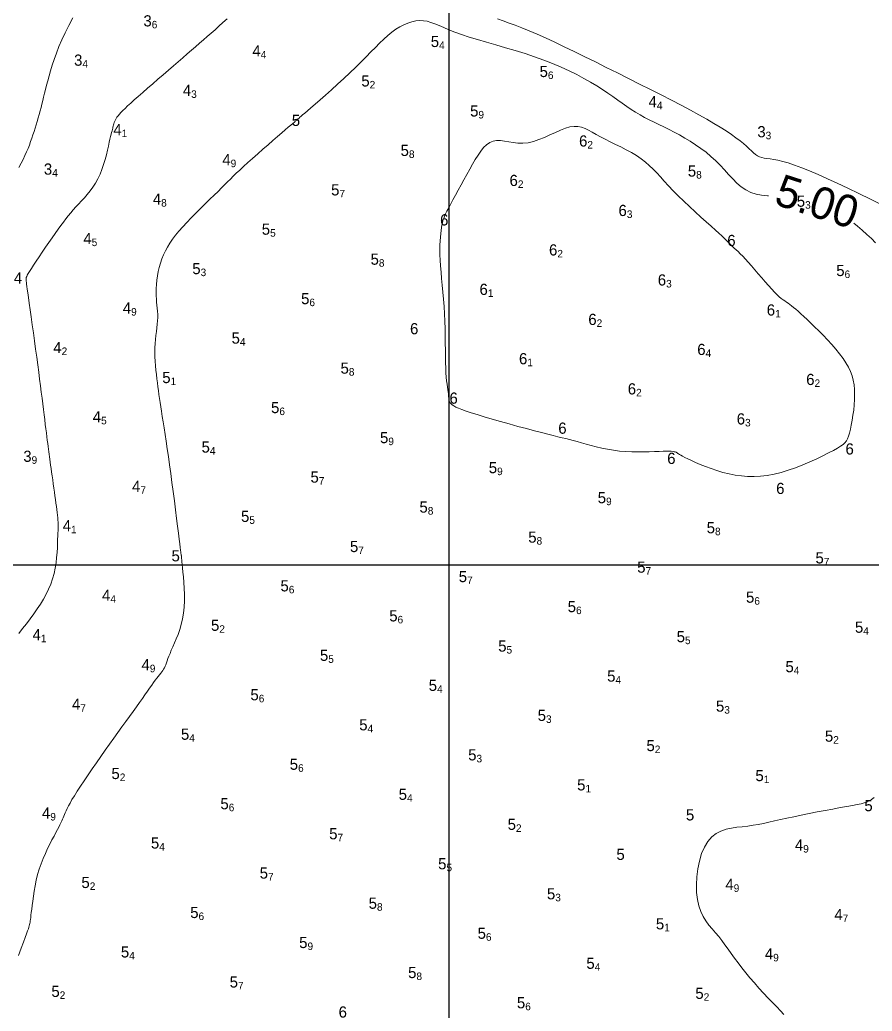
# Model space of a CAD drawing. Header units: millimetres. Extents: x 784883 to 785608, y 628235 to 628806.
# Drawn here: x 785473.1 to 785526.5, y 628672.1 to 628734.1 of the extents above; entities that cross this region are included whole.
import ezdxf
from ezdxf.enums import TextEntityAlignment as Align

# ---------------------------------------------------------------- set-up
doc = ezdxf.new("R2010")
doc.units = ezdxf.units.MM
for name, color, linetype in [('3_00', 92, 'Continuous'), ('4_00', 5, 'Continuous'), ('5_00', 252, 'Continuous'), ('6_00', 255, 'Continuous'), ('Projection_Grid', 7, 'Continuous')]:
    doc.layers.add(name, color=color, linetype=linetype)
doc.layers.add('Soundings', color=7, linetype='Continuous', true_color=0x000000)

msp = doc.modelspace()

# ---------------------------------------------------------------- linework, layer by layer
at = {"layer": '3_00', "color": 92, "linetype": 'Continuous', "lineweight": 0, "true_color": 0x00c000, "flags": 128}
msp.add_lwpolyline([(785473.055, 628724.885), (785473.198, 628725.142), (785473.327, 628725.389), (785473.441, 628725.625), (785473.544, 628725.852), (785473.636, 628726.072), (785473.721, 628726.287), (785473.798, 628726.498), (785473.872, 628726.708), (785473.942, 628726.917), (785474.012, 628727.128), (785474.08, 628727.341), (785474.147, 628727.555), (785474.212, 628727.769), (785474.276, 628727.984), (785474.337, 628728.2), (785474.396, 628728.416), (785474.453, 628728.632), (785474.507, 628728.848), (785474.561, 628729.066), (785474.615, 628729.291), (785474.671, 628729.525), (785474.731, 628729.77), (785474.798, 628730.031), (785474.871, 628730.309), (785474.954, 628730.609), (785475.048, 628730.933), (785475.155, 628731.28), (785475.277, 628731.648), (785475.416, 628732.037), (785475.575, 628732.446), (785475.756, 628732.872), (785475.96, 628733.315), (785476.191, 628733.774), (785476.449, 628734.245)], dxfattribs=at)
at = {"layer": '4_00', "color": 5, "linetype": 'Continuous', "lineweight": 0, "true_color": 0x1b0fee, "flags": 128}
for points in [[(785473.054, 628695.703), (785473.296, 628696.01), (785473.536, 628696.319), (785473.769, 628696.628), (785473.994, 628696.935), (785474.209, 628697.24), (785474.411, 628697.545), (785474.6, 628697.852), (785474.772, 628698.162), (785474.927, 628698.476), (785475.062, 628698.797), (785475.176, 628699.125), (785475.267, 628699.461), (785475.337, 628699.8), (785475.39, 628700.137), (785475.428, 628700.467), (785475.455, 628700.783), (785475.472, 628701.081), (785475.484, 628701.355), (785475.492, 628701.599), (785475.5, 628701.809), (785475.508, 628701.991), (785475.514, 628702.149), (785475.518, 628702.29), (785475.521, 628702.42), (785475.52, 628702.545), (785475.517, 628702.67), (785475.509, 628702.803), (785475.498, 628702.948), (785475.482, 628703.106), (785475.463, 628703.277), (785475.441, 628703.46), (785475.415, 628703.656), (785475.387, 628703.864), (785475.356, 628704.085), (785475.324, 628704.317), (785475.29, 628704.561), (785475.255, 628704.812), (785475.219, 628705.067), (785475.183, 628705.322), (785475.148, 628705.571), (785475.115, 628705.812), (785475.083, 628706.039), (785475.053, 628706.249), (785475.027, 628706.439), (785475.003, 628706.613), (785474.981, 628706.775), (785474.959, 628706.931), (785474.938, 628707.087), (785474.917, 628707.246), (785474.895, 628707.415), (785474.871, 628707.599), (785474.845, 628707.801), (785474.817, 628708.023), (785474.786, 628708.263), (785474.753, 628708.522), (785474.718, 628708.799), (785474.681, 628709.092), (785474.642, 628709.403), (785474.601, 628709.73), (785474.558, 628710.074), (785474.512, 628710.434), (785474.464, 628710.812), (785474.414, 628711.208), (785474.36, 628711.625), (785474.303, 628712.061), (785474.243, 628712.52), (785474.179, 628713), (785474.111, 628713.503), (785474.041, 628714.017), (785473.97, 628714.532), (785473.901, 628715.038), (785473.834, 628715.521), (785473.771, 628715.973), (785473.714, 628716.38), (785473.665, 628716.733), (785473.624, 628717.023), (785473.592, 628717.254), (785473.567, 628717.435), (785473.548, 628717.574), (785473.535, 628717.677), (785473.525, 628717.753), (785473.519, 628717.809), (785473.515, 628717.854), (785473.514, 628717.894), (785473.517, 628717.936), (785473.528, 628717.986), (785473.552, 628718.049), (785473.592, 628718.131), (785473.652, 628718.239), (785473.735, 628718.377), (785473.845, 628718.552), (785473.984, 628718.766), (785474.149, 628719.015), (785474.333, 628719.289), (785474.53, 628719.581), (785474.735, 628719.882), (785474.942, 628720.183), (785475.146, 628720.477), (785475.34, 628720.755), (785475.521, 628721.01), (785475.689, 628721.245), (785475.849, 628721.462), (785476.003, 628721.665), (785476.155, 628721.858), (785476.307, 628722.043), (785476.464, 628722.225), (785476.627, 628722.407), (785476.8, 628722.592), (785476.98, 628722.783), (785477.163, 628722.981), (785477.346, 628723.189), (785477.526, 628723.409), (785477.7, 628723.644), (785477.863, 628723.895), (785478.013, 628724.165), (785478.147, 628724.454), (785478.266, 628724.756), (785478.371, 628725.066), (785478.462, 628725.374), (785478.542, 628725.675), (785478.611, 628725.96), (785478.67, 628726.223), (785478.722, 628726.456), (785478.767, 628726.655), (785478.806, 628726.821), (785478.839, 628726.96), (785478.868, 628727.076), (785478.894, 628727.173), (785478.916, 628727.258), (785478.936, 628727.333), (785478.955, 628727.405), (785478.973, 628727.476), (785478.991, 628727.548), (785479.013, 628727.622), (785479.038, 628727.698), (785479.068, 628727.776), (785479.105, 628727.856), (785479.15, 628727.94), (785479.206, 628728.027), (785479.272, 628728.118), (785479.353, 628728.216), (785479.451, 628728.324), (785479.568, 628728.445), (785479.708, 628728.58), (785479.872, 628728.734), (785480.064, 628728.91), (785480.287, 628729.109), (785480.541, 628729.334), (785480.822, 628729.581), (785481.124, 628729.845), (785481.44, 628730.121), (785481.766, 628730.403), (785482.094, 628730.688), (785482.42, 628730.969), (785482.735, 628731.242), (785483.037, 628731.502), (785483.325, 628731.751), (785483.6, 628731.99), (785483.866, 628732.22), (785484.123, 628732.443), (785484.374, 628732.659), (785484.619, 628732.872), (785484.861, 628733.082), (785485.102, 628733.29), (785485.343, 628733.502), (785485.589, 628733.72), (785485.841, 628733.949), (785486.102, 628734.194)], [(785503.033, 628734.181), (785503.381, 628734.053), (785503.746, 628733.923), (785504.133, 628733.782), (785504.55, 628733.625), (785505.004, 628733.442), (785505.499, 628733.231), (785506.034, 628732.991), (785506.604, 628732.726), (785507.205, 628732.44), (785507.832, 628732.135), (785508.483, 628731.815), (785509.152, 628731.484), (785509.835, 628731.144), (785510.529, 628730.799), (785511.225, 628730.452), (785511.919, 628730.104), (785512.602, 628729.76), (785513.268, 628729.421), (785513.911, 628729.091), (785514.523, 628728.771), (785515.098, 628728.465), (785515.63, 628728.175), (785516.119, 628727.901), (785516.566, 628727.642), (785516.972, 628727.398), (785517.338, 628727.167), (785517.665, 628726.95), (785517.954, 628726.746), (785518.206, 628726.554), (785518.423, 628726.374), (785518.61, 628726.207), (785518.773, 628726.054), (785518.917, 628725.916), (785519.048, 628725.795), (785519.172, 628725.691), (785519.295, 628725.606), (785519.423, 628725.541), (785519.561, 628725.495), (785519.714, 628725.464), (785519.888, 628725.439), (785520.086, 628725.414), (785520.315, 628725.381), (785520.578, 628725.333), (785520.881, 628725.264), (785521.229, 628725.165), (785521.625, 628725.031), (785522.069, 628724.863), (785522.56, 628724.663), (785523.095, 628724.432), (785523.672, 628724.173), (785524.29, 628723.888), (785524.948, 628723.577), (785525.643, 628723.245), (785526.372, 628722.892), (785527.123, 628722.524)]]:
    msp.add_lwpolyline(points, dxfattribs=at)
at = {"layer": '5_00', "color": 252, "linetype": 'Continuous', "lineweight": 0, "true_color": 0x8e919d, "flags": 128}
for points in [[(785473.042, 628675.55), (785473.212, 628676.004), (785473.352, 628676.378), (785473.463, 628676.676), (785473.548, 628676.909), (785473.613, 628677.089), (785473.659, 628677.225), (785473.693, 628677.328), (785473.717, 628677.41), (785473.734, 628677.481), (785473.75, 628677.551), (785473.763, 628677.625), (785473.777, 628677.709), (785473.791, 628677.808), (785473.806, 628677.925), (785473.823, 628678.066), (785473.843, 628678.236), (785473.866, 628678.44), (785473.895, 628678.681), (785473.929, 628678.954), (785473.97, 628679.254), (785474.02, 628679.575), (785474.081, 628679.912), (785474.153, 628680.257), (785474.239, 628680.607), (785474.34, 628680.954), (785474.457, 628681.294), (785474.585, 628681.623), (785474.721, 628681.94), (785474.862, 628682.24), (785475.002, 628682.523), (785475.137, 628682.786), (785475.264, 628683.025), (785475.378, 628683.238), (785475.476, 628683.425), (785475.559, 628683.588), (785475.63, 628683.73), (785475.69, 628683.856), (785475.743, 628683.969), (785475.789, 628684.074), (785475.832, 628684.174), (785475.873, 628684.273), (785475.915, 628684.376), (785475.961, 628684.486), (785476.016, 628684.608), (785476.082, 628684.747), (785476.164, 628684.906), (785476.265, 628685.089), (785476.388, 628685.303), (785476.539, 628685.55), (785476.718, 628685.833), (785476.923, 628686.148), (785477.15, 628686.49), (785477.395, 628686.853), (785477.653, 628687.231), (785477.921, 628687.618), (785478.194, 628688.008), (785478.468, 628688.396), (785478.739, 628688.776), (785479.005, 628689.147), (785479.266, 628689.507), (785479.518, 628689.856), (785479.762, 628690.191), (785479.995, 628690.513), (785480.216, 628690.818), (785480.423, 628691.107), (785480.616, 628691.379), (785480.794, 628691.632), (785480.959, 628691.867), (785481.111, 628692.085), (785481.251, 628692.284), (785481.379, 628692.466), (785481.496, 628692.63), (785481.603, 628692.775), (785481.701, 628692.904), (785481.79, 628693.017), (785481.87, 628693.118), (785481.943, 628693.211), (785482.009, 628693.298), (785482.069, 628693.382), (785482.122, 628693.467), (785482.171, 628693.556), (785482.216, 628693.65), (785482.258, 628693.753), (785482.301, 628693.867), (785482.347, 628693.993), (785482.398, 628694.133), (785482.457, 628694.289), (785482.526, 628694.463), (785482.607, 628694.657), (785482.702, 628694.873), (785482.808, 628695.111), (785482.918, 628695.37), (785483.029, 628695.65), (785483.135, 628695.951), (785483.231, 628696.273), (785483.312, 628696.616), (785483.373, 628696.979), (785483.411, 628697.361), (785483.427, 628697.753), (785483.427, 628698.148), (785483.414, 628698.534), (785483.391, 628698.903), (785483.363, 628699.246), (785483.334, 628699.553), (785483.307, 628699.815), (785483.286, 628700.025), (785483.27, 628700.187), (785483.259, 628700.308), (785483.251, 628700.394), (785483.247, 628700.453), (785483.245, 628700.49), (785483.244, 628700.514), (785483.243, 628700.529), (785483.242, 628700.543), (785483.24, 628700.555), (785483.238, 628700.567), (785483.236, 628700.579), (785483.233, 628700.591), (785483.23, 628700.603), (785483.227, 628700.616), (785483.224, 628700.629), (785483.22, 628700.645), (785483.215, 628700.671), (785483.207, 628700.718), (785483.196, 628700.796), (785483.18, 628700.914), (785483.159, 628701.082), (785483.13, 628701.31), (785483.093, 628701.608), (785483.047, 628701.981), (785482.994, 628702.421), (785482.933, 628702.914), (785482.867, 628703.448), (785482.796, 628704.009), (785482.723, 628704.585), (785482.647, 628705.162), (785482.571, 628705.726), (785482.496, 628706.269), (785482.422, 628706.785), (785482.349, 628707.275), (785482.28, 628707.738), (785482.213, 628708.173), (785482.15, 628708.578), (785482.091, 628708.954), (785482.037, 628709.3), (785481.988, 628709.615), (785481.945, 628709.904), (785481.905, 628710.172), (785481.868, 628710.426), (785481.833, 628710.669), (785481.8, 628710.908), (785481.768, 628711.149), (785481.736, 628711.395), (785481.704, 628711.653), (785481.672, 628711.92), (785481.643, 628712.194), (785481.617, 628712.472), (785481.596, 628712.753), (785481.582, 628713.033), (785481.576, 628713.311), (785481.579, 628713.585), (785481.593, 628713.851), (785481.615, 628714.109), (785481.642, 628714.36), (785481.671, 628714.602), (785481.7, 628714.836), (785481.725, 628715.061), (785481.745, 628715.277), (785481.755, 628715.485), (785481.754, 628715.683), (785481.745, 628715.875), (785481.729, 628716.064), (785481.709, 628716.253), (785481.689, 628716.446), (785481.672, 628716.645), (785481.659, 628716.854), (785481.654, 628717.076), (785481.66, 628717.313), (785481.676, 628717.562), (785481.703, 628717.822), (785481.743, 628718.088), (785481.793, 628718.358), (785481.856, 628718.628), (785481.931, 628718.895), (785482.019, 628719.156), (785482.119, 628719.409), (785482.234, 628719.655), (785482.365, 628719.898), (785482.514, 628720.14), (785482.681, 628720.385), (785482.87, 628720.634), (785483.081, 628720.892), (785483.317, 628721.162), (785483.576, 628721.443), (785483.855, 628721.734), (785484.145, 628722.029), (785484.44, 628722.322), (785484.733, 628722.61), (785485.017, 628722.886), (785485.285, 628723.146), (785485.53, 628723.384), (785485.748, 628723.598), (785485.943, 628723.793), (785486.126, 628723.975), (785486.303, 628724.152), (785486.483, 628724.329), (785486.674, 628724.514), (785486.886, 628724.714), (785487.125, 628724.936), (785487.397, 628725.184), (785487.697, 628725.452), (785488.013, 628725.732), (785488.337, 628726.018), (785488.659, 628726.3), (785488.97, 628726.57), (785489.259, 628726.822), (785489.519, 628727.046), (785489.74, 628727.238), (785489.926, 628727.398), (785490.079, 628727.53), (785490.205, 628727.638), (785490.307, 628727.724), (785490.389, 628727.794), (785490.455, 628727.85), (785490.51, 628727.896), (785490.557, 628727.936), (785490.604, 628727.976), (785490.66, 628728.023), (785490.731, 628728.085), (785490.827, 628728.167), (785490.954, 628728.277), (785491.121, 628728.421), (785491.335, 628728.607), (785491.602, 628728.838), (785491.915, 628729.11), (785492.262, 628729.414), (785492.633, 628729.743), (785493.019, 628730.089), (785493.407, 628730.444), (785493.789, 628730.801), (785494.154, 628731.15), (785494.493, 628731.487), (785494.808, 628731.808), (785495.103, 628732.112), (785495.381, 628732.399), (785495.647, 628732.667), (785495.903, 628732.915), (785496.154, 628733.142), (785496.403, 628733.347), (785496.654, 628733.529), (785496.905, 628733.686), (785497.157, 628733.819), (785497.408, 628733.925), (785497.657, 628734.004), (785497.903, 628734.055), (785498.146, 628734.077), (785498.384, 628734.068), (785498.618, 628734.03), (785498.854, 628733.963), (785499.101, 628733.873), (785499.366, 628733.763), (785499.657, 628733.636), (785499.983, 628733.497), (785500.351, 628733.349), (785500.77, 628733.196), (785501.244, 628733.04), (785501.767, 628732.882), (785502.328, 628732.72), (785502.916, 628732.553), (785503.522, 628732.38), (785504.136, 628732.199), (785504.747, 628732.01), (785505.345, 628731.812), (785505.922, 628731.603), (785506.475, 628731.386), (785507.003, 628731.161), (785507.505, 628730.93), (785507.981, 628730.697), (785508.429, 628730.461), (785508.849, 628730.226), (785509.24, 628729.992), (785509.601, 628729.762), (785509.937, 628729.536), (785510.252, 628729.316), (785510.551, 628729.103), (785510.837, 628728.898), (785511.115, 628728.701), (785511.39, 628728.514), (785511.666, 628728.337), (785511.947, 628728.172), (785512.234, 628728.015), (785512.526, 628727.864), (785512.825, 628727.716), (785513.13, 628727.567), (785513.442, 628727.416), (785513.76, 628727.258), (785514.085, 628727.092), (785514.417, 628726.914), (785514.753, 628726.723), (785515.091, 628726.52), (785515.426, 628726.304), (785515.755, 628726.074), (785516.077, 628725.831), (785516.387, 628725.575), (785516.683, 628725.304), (785516.963, 628725.02), (785517.23, 628724.731), (785517.491, 628724.443), (785517.75, 628724.165), (785518.013, 628723.905), (785518.285, 628723.672), (785518.571, 628723.473), (785518.878, 628723.317), (785519.207, 628723.208), (785519.557, 628723.141), (785519.923, 628723.105), (785519.998, 628723.102)], [(785525.33, 628721.392), (785525.551, 628721.213), (785525.855, 628720.952), (785526.148, 628720.689), (785526.427, 628720.427), (785526.691, 628720.17)], [(785526.595, 628685.441), (785526.437, 628685.32), (785526.29, 628685.227), (785526.14, 628685.155), (785525.974, 628685.097), (785525.78, 628685.047), (785525.542, 628684.998), (785525.249, 628684.943), (785524.891, 628684.877), (785524.478, 628684.801), (785524.022, 628684.716), (785523.537, 628684.625), (785523.037, 628684.53), (785522.535, 628684.432), (785522.043, 628684.333), (785521.577, 628684.236), (785521.145, 628684.142), (785520.745, 628684.052), (785520.371, 628683.967), (785520.018, 628683.889), (785519.679, 628683.817), (785519.348, 628683.752), (785519.019, 628683.696), (785518.688, 628683.65), (785518.348, 628683.611), (785518.005, 628683.572), (785517.664, 628683.521), (785517.331, 628683.446), (785517.011, 628683.337), (785516.709, 628683.182), (785516.433, 628682.971), (785516.186, 628682.692), (785515.975, 628682.338), (785515.8, 628681.922), (785515.661, 628681.46), (785515.56, 628680.969), (785515.497, 628680.465), (785515.471, 628679.965), (785515.483, 628679.485), (785515.535, 628679.042), (785515.624, 628678.649), (785515.747, 628678.301), (785515.898, 628677.991), (785516.071, 628677.71), (785516.26, 628677.451), (785516.46, 628677.207), (785516.665, 628676.967), (785516.869, 628676.726), (785517.068, 628676.476), (785517.264, 628676.217), (785517.46, 628675.947), (785517.66, 628675.669), (785517.867, 628675.382), (785518.083, 628675.086), (785518.313, 628674.781), (785518.56, 628674.469), (785518.826, 628674.149), (785519.105, 628673.826), (785519.392, 628673.505), (785519.681, 628673.189), (785519.967, 628672.884), (785520.242, 628672.595), (785520.501, 628672.325), (785520.739, 628672.079), (785520.95, 628671.86)]]:
    msp.add_lwpolyline(points, dxfattribs=at)
at = {"layer": '6_00', "color": 18, "linetype": 'Continuous', "lineweight": 0, "true_color": 0x000000, "flags": 128}
msp.add_lwpolyline([(785505.335, 628708.396), (785504.836, 628708.529), (785504.306, 628708.673), (785503.76, 628708.824), (785503.215, 628708.977), (785502.688, 628709.128), (785502.196, 628709.272), (785501.754, 628709.406), (785501.377, 628709.524), (785501.062, 628709.63), (785500.801, 628709.724), (785500.591, 628709.808), (785500.423, 628709.884), (785500.293, 628709.954), (785500.194, 628710.02), (785500.12, 628710.084), (785500.066, 628710.147), (785500.027, 628710.212), (785500.001, 628710.28), (785499.984, 628710.352), (785499.974, 628710.431), (785499.967, 628710.517), (785499.96, 628710.613), (785499.949, 628710.719), (785499.934, 628710.839), (785499.914, 628710.974), (785499.891, 628711.13), (785499.866, 628711.308), (785499.841, 628711.513), (785499.818, 628711.747), (785499.798, 628712.015), (785499.782, 628712.32), (785499.772, 628712.663), (785499.766, 628713.041), (785499.763, 628713.449), (785499.759, 628713.879), (785499.755, 628714.327), (785499.747, 628714.787), (785499.734, 628715.253), (785499.713, 628715.719), (785499.685, 628716.181), (785499.649, 628716.636), (785499.61, 628717.081), (785499.569, 628717.513), (785499.528, 628717.931), (785499.491, 628718.332), (785499.46, 628718.714), (785499.436, 628719.075), (785499.423, 628719.411), (785499.419, 628719.725), (785499.423, 628720.014), (785499.434, 628720.281), (785499.45, 628720.525), (785499.471, 628720.746), (785499.494, 628720.944), (785499.52, 628721.121), (785499.546, 628721.276), (785499.576, 628721.418), (785499.611, 628721.551), (785499.655, 628721.684), (785499.71, 628721.825), (785499.778, 628721.979), (785499.863, 628722.154), (785499.968, 628722.358), (785500.093, 628722.596), (785500.236, 628722.863), (785500.394, 628723.154), (785500.564, 628723.464), (785500.742, 628723.786), (785500.923, 628724.114), (785501.106, 628724.443), (785501.287, 628724.768), (785501.462, 628725.081), (785501.634, 628725.379), (785501.805, 628725.655), (785501.979, 628725.904), (785502.157, 628726.121), (785502.343, 628726.301), (785502.538, 628726.437), (785502.747, 628726.526), (785502.97, 628726.564), (785503.208, 628726.562), (785503.462, 628726.533), (785503.729, 628726.489), (785504.011, 628726.444), (785504.307, 628726.411), (785504.617, 628726.403), (785504.94, 628726.433), (785505.275, 628726.509), (785505.618, 628726.624), (785505.964, 628726.765), (785506.308, 628726.919), (785506.645, 628727.074), (785506.969, 628727.217), (785507.277, 628727.335), (785507.562, 628727.417), (785507.822, 628727.452), (785508.062, 628727.443), (785508.289, 628727.396), (785508.51, 628727.318), (785508.731, 628727.213), (785508.96, 628727.088), (785509.204, 628726.948), (785509.47, 628726.799), (785509.763, 628726.646), (785510.076, 628726.49), (785510.405, 628726.329), (785510.74, 628726.163), (785511.076, 628725.99), (785511.405, 628725.811), (785511.719, 628725.624), (785512.012, 628725.428), (785512.279, 628725.223), (785512.526, 628725.007), (785512.76, 628724.78), (785512.988, 628724.539), (785513.221, 628724.285), (785513.464, 628724.015), (785513.726, 628723.728), (785514.015, 628723.424), (785514.336, 628723.102), (785514.681, 628722.769), (785515.04, 628722.432), (785515.401, 628722.1), (785515.755, 628721.778), (785516.091, 628721.476), (785516.398, 628721.201), (785516.665, 628720.961), (785516.885, 628720.76), (785517.063, 628720.595), (785517.205, 628720.46), (785517.32, 628720.349), (785517.415, 628720.255), (785517.497, 628720.172), (785517.575, 628720.095), (785517.655, 628720.017), (785517.745, 628719.933), (785517.845, 628719.839), (785517.958, 628719.733), (785518.082, 628719.613), (785518.221, 628719.477), (785518.373, 628719.322), (785518.54, 628719.146), (785518.723, 628718.947), (785518.922, 628718.723), (785519.132, 628718.481), (785519.349, 628718.229), (785519.568, 628717.973), (785519.784, 628717.722), (785519.992, 628717.484), (785520.188, 628717.266), (785520.366, 628717.075), (785520.523, 628716.917), (785520.662, 628716.789), (785520.786, 628716.684), (785520.899, 628716.597), (785521.006, 628716.522), (785521.108, 628716.452), (785521.212, 628716.383), (785521.319, 628716.307), (785521.435, 628716.221), (785521.56, 628716.121), (785521.697, 628716.006), (785521.848, 628715.875), (785522.014, 628715.725), (785522.198, 628715.556), (785522.401, 628715.365), (785522.625, 628715.151), (785522.87, 628714.913), (785523.131, 628714.655), (785523.402, 628714.381), (785523.675, 628714.096), (785523.944, 628713.803), (785524.201, 628713.507), (785524.44, 628713.213), (785524.654, 628712.924), (785524.838, 628712.644), (785524.991, 628712.371), (785525.117, 628712.101), (785525.216, 628711.831), (785525.29, 628711.557), (785525.341, 628711.277), (785525.371, 628710.985), (785525.382, 628710.68), (785525.375, 628710.359), (785525.354, 628710.029), (785525.32, 628709.696), (785525.276, 628709.368), (785525.225, 628709.052), (785525.17, 628708.756), (785525.112, 628708.487), (785525.055, 628708.254), (785524.999, 628708.059), (785524.939, 628707.899), (785524.866, 628707.764), (785524.774, 628707.645), (785524.654, 628707.535), (785524.499, 628707.425), (785524.301, 628707.306), (785524.054, 628707.17), (785523.751, 628707.011), (785523.399, 628706.834), (785523.008, 628706.646), (785522.586, 628706.454), (785522.142, 628706.264), (785521.687, 628706.085), (785521.227, 628705.923), (785520.774, 628705.785), (785520.333, 628705.678), (785519.905, 628705.6), (785519.489, 628705.552), (785519.083, 628705.531), (785518.684, 628705.536), (785518.291, 628705.566), (785517.903, 628705.62), (785517.518, 628705.696), (785517.134, 628705.792), (785516.757, 628705.905), (785516.392, 628706.028), (785516.045, 628706.158), (785515.72, 628706.289), (785515.423, 628706.416), (785515.16, 628706.536), (785514.937, 628706.642), (785514.756, 628706.731), (785514.613, 628706.804), (785514.504, 628706.864), (785514.421, 628706.911), (785514.359, 628706.95), (785514.312, 628706.98), (785514.273, 628707.006), (785514.238, 628707.029), (785514.199, 628707.05), (785514.152, 628707.069), (785514.091, 628707.086), (785514.011, 628707.101), (785513.906, 628707.112), (785513.772, 628707.118), (785513.603, 628707.12), (785513.394, 628707.117), (785513.141, 628707.108), (785512.849, 628707.095), (785512.525, 628707.083), (785512.175, 628707.074), (785511.807, 628707.07), (785511.426, 628707.076), (785511.04, 628707.093), (785510.655, 628707.125), (785510.277, 628707.175), (785509.908, 628707.238), (785509.552, 628707.313), (785509.209, 628707.394), (785508.882, 628707.48), (785508.573, 628707.566), (785508.284, 628707.648), (785508.016, 628707.723), (785507.771, 628707.789), (785507.538, 628707.849), (785507.307, 628707.906), (785507.066, 628707.963), (785506.805, 628708.025), (785506.511, 628708.096), (785506.176, 628708.179), (785505.786, 628708.278), (785505.335, 628708.396)], dxfattribs=at)
at = {"layer": 'Projection_Grid', "color": 18, "linetype": 'Continuous', "true_color": 0x000000}
for p, q in [((785500, 628261.766), (785500, 628780.93)), ((784908.63, 628700), (785581.482, 628700))]:
    msp.add_line(p, q, dxfattribs=at)

# ---------------------------------------------------------------- texts
at = {"layer": '5_00', "color": 252, "true_color": 0x8e919d}
msp.add_text('5.00', height=2, rotation=342.216, dxfattribs=at).set_placement((785520.257, 628722.599))
at = {"layer": 'Soundings', "color": 92, "true_color": 0x00c000}
for s, p in [('3', (785481.38, 628734.06, 3.6)), ('3', (785477.04, 628731.6, 3.41)), ('3', (785519.81, 628727.12, 3.29)), ('3', (785475.15, 628724.78, 3.38)), ('4', (785473.27, 628717.96, 3.97)), ('3', (785473.86, 628706.8, 3.85))]:
    msp.add_text(s, height=0.7, dxfattribs=at).set_placement(p, align=Align.MIDDLE_RIGHT)
for s, p in [('6', (785481.38, 628734.06, 3.6)), ('4', (785477.04, 628731.6, 3.41)), ('3', (785519.81, 628727.12, 3.29)), ('4', (785475.15, 628724.78, 3.38)), ('9', (785473.86, 628706.8, 3.85))]:
    msp.add_text(s, height=0.472, dxfattribs=at).set_placement(p, align=Align.TOP_LEFT)
at = {"layer": 'Soundings', "color": 252, "true_color": 0x8e919d}
for p in [(785499.37, 628732.77, 5.39), (785495.02, 628730.3, 5.15), (785490.67, 628727.83, 5.02), (785522.28, 628722.77, 5.26), (785488.79, 628721.02, 5.49), (785484.44, 628718.55, 5.3), (785486.9, 628714.2, 5.42), (785482.56, 628711.73, 5.12), (785485.02, 628707.38, 5.35), (785485.61, 628696.22, 5.24), (785525.92, 628696.1, 5.42), (785521.57, 628693.63, 5.37), (785510.41, 628693.04, 5.42), (785499.24, 628692.46, 5.43), (785517.22, 628691.16, 5.31), (785506.06, 628690.58, 5.33), (785494.89, 628689.99, 5.38), (785483.73, 628689.4, 5.41), (785524.04, 628689.28, 5.18), (785512.87, 628688.69, 5.22), (785501.71, 628688.11, 5.25), (785479.38, 628686.94, 5.16), (785519.69, 628686.81, 5.12), (785508.53, 628686.23, 5.13), (785497.36, 628685.64, 5.42), (785515.34, 628684.35, 5.03), (785504.18, 628683.76, 5.21), (785481.85, 628682.59, 5.43), (785510.99, 628681.88, 5.01), (785499.83, 628681.29, 5.48), (785477.5, 628680.12, 5.22), (785506.64, 628679.41, 5.28), (785513.46, 628677.53, 5.08), (785479.97, 628675.77, 5.41), (785509.11, 628675.06, 5.35), (785475.62, 628673.3, 5.2), (785515.93, 628673.18, 5.15)]:
    msp.add_text('5', height=0.7, dxfattribs=at).set_placement(p, align=Align.MIDDLE_RIGHT)
at = {"layer": 'Soundings', "color": 5, "true_color": 0x1b0fee}
for p in [(785488.2, 628732.18, 4.38), (785483.85, 628729.71, 4.25), (785513, 628729, 4.43), (785479.5, 628727.25, 4.12), (785475.74, 628713.61, 4.22), (785478.21, 628709.27, 4.48), (785476.33, 628702.45, 4.1), (785478.79, 628698.1, 4.41), (785474.44, 628695.63, 4.13)]:
    msp.add_text('4', height=0.7, dxfattribs=at).set_placement(p, align=Align.MIDDLE_RIGHT)
at = {"layer": 'Soundings', "color": 252, "true_color": 0x8e919d}
for s, p in [('4', (785499.37, 628732.77, 5.39)), ('2', (785495.02, 628730.3, 5.15)), ('3', (785522.28, 628722.77, 5.26)), ('5', (785488.79, 628721.02, 5.49)), ('3', (785484.44, 628718.55, 5.3)), ('4', (785486.9, 628714.2, 5.42)), ('1', (785482.56, 628711.73, 5.12)), ('4', (785485.02, 628707.38, 5.35)), ('2', (785485.61, 628696.22, 5.24)), ('4', (785525.92, 628696.1, 5.42)), ('4', (785521.57, 628693.63, 5.37)), ('4', (785510.41, 628693.04, 5.42)), ('4', (785499.24, 628692.46, 5.43)), ('3', (785517.22, 628691.16, 5.31)), ('3', (785506.06, 628690.58, 5.33)), ('4', (785494.89, 628689.99, 5.38)), ('4', (785483.73, 628689.4, 5.41)), ('2', (785524.04, 628689.28, 5.18)), ('2', (785512.87, 628688.69, 5.22)), ('3', (785501.71, 628688.11, 5.25)), ('2', (785479.38, 628686.94, 5.16)), ('1', (785519.69, 628686.81, 5.12)), ('1', (785508.53, 628686.23, 5.13)), ('4', (785497.36, 628685.64, 5.42)), ('2', (785504.18, 628683.76, 5.21)), ('4', (785481.85, 628682.59, 5.43)), ('5', (785499.83, 628681.29, 5.48)), ('2', (785477.5, 628680.12, 5.22)), ('3', (785506.64, 628679.41, 5.28)), ('1', (785513.46, 628677.53, 5.08)), ('4', (785479.97, 628675.77, 5.41)), ('4', (785509.11, 628675.06, 5.35)), ('2', (785475.62, 628673.3, 5.2)), ('2', (785515.93, 628673.18, 5.15))]:
    msp.add_text(s, height=0.472, dxfattribs=at).set_placement(p, align=Align.TOP_LEFT)
at = {"layer": 'Soundings', "color": 5, "true_color": 0x1b0fee}
for s, p in [('4', (785488.2, 628732.18, 4.38)), ('3', (785483.85, 628729.71, 4.25)), ('4', (785513, 628729, 4.43)), ('1', (785479.5, 628727.25, 4.12)), ('2', (785475.74, 628713.61, 4.22)), ('5', (785478.21, 628709.27, 4.48)), ('1', (785476.33, 628702.45, 4.1)), ('4', (785478.79, 628698.1, 4.41)), ('1', (785474.44, 628695.63, 4.13))]:
    msp.add_text(s, height=0.472, dxfattribs=at).set_placement(p, align=Align.TOP_LEFT)
at = {"layer": 'Soundings', "color": 18, "true_color": 0x000000}
for s, p in [('5', (785506.18, 628730.89, 5.56)), ('5', (785501.83, 628728.42, 5.93)), ('6', (785508.65, 628726.54, 6.21)), ('5', (785497.48, 628725.95, 5.79)), ('5', (785515.46, 628724.66, 5.82)), ('6', (785504.3, 628724.07, 6.16)), ('5', (785493.13, 628723.48, 5.67)), ('6', (785511.12, 628722.19, 6.25)), ('6', (785499.95, 628721.6, 6.02)), ('6', (785517.93, 628720.31, 5.97)), ('6', (785506.77, 628719.72, 6.16)), ('5', (785495.6, 628719.14, 5.82)), ('5', (785524.75, 628718.43, 5.62)), ('6', (785513.58, 628717.84, 6.31)), ('6', (785502.42, 628717.25, 6.06)), ('5', (785491.25, 628716.67, 5.63)), ('6', (785520.4, 628715.96, 6.09)), ('6', (785509.23, 628715.37, 6.15)), ('6', (785498.07, 628714.79, 5.96)), ('6', (785516.05, 628713.49, 6.35)), ('6', (785504.89, 628712.91, 6.08)), ('5', (785493.72, 628712.32, 5.76)), ('6', (785522.87, 628711.61, 6.21)), ('6', (785511.7, 628711.02, 6.15)), ('6', (785500.54, 628710.44, 6.02)), ('5', (785489.37, 628709.85, 5.55)), ('6', (785518.52, 628709.14, 6.28)), ('6', (785507.35, 628708.56, 6.02)), ('5', (785496.19, 628707.97, 5.88)), ('6', (785525.33, 628707.26, 5.97)), ('6', (785514.17, 628706.67, 5.98)), ('5', (785503, 628706.09, 5.92)), ('5', (785491.84, 628705.5, 5.69)), ('6', (785520.99, 628704.79, 5.95)), ('5', (785509.82, 628704.21, 5.9)), ('5', (785498.66, 628703.62, 5.82)), ('5', (785487.49, 628703.04, 5.5)), ('5', (785516.64, 628702.33, 5.76)), ('5', (785505.47, 628701.74, 5.81)), ('5', (785494.31, 628701.15, 5.72)), ('5', (785523.45, 628700.44, 5.66)), ('5', (785512.29, 628699.86, 5.71)), ('5', (785501.12, 628699.27, 5.72)), ('5', (785489.96, 628698.69, 5.62)), ('5', (785519.1, 628697.98, 5.56)), ('5', (785507.94, 628697.39, 5.61)), ('5', (785496.77, 628696.81, 5.63)), ('5', (785514.76, 628695.51, 5.51)), ('5', (785503.59, 628694.92, 5.52)), ('5', (785492.43, 628694.34, 5.54)), ('5', (785488.08, 628691.87, 5.55)), ('5', (785490.54, 628687.52, 5.62)), ('5', (785486.2, 628685.05, 5.61)), ('5', (785493.01, 628683.17, 5.69)), ('5', (785488.66, 628680.71, 5.74)), ('5', (785495.48, 628678.82, 5.76)), ('5', (785484.31, 628678.24, 5.6)), ('5', (785502.3, 628676.94, 5.55)), ('5', (785491.13, 628676.36, 5.88)), ('5', (785497.95, 628674.48, 5.83)), ('5', (785486.78, 628673.89, 5.7)), ('5', (785504.76, 628672.59, 5.62)), ('6', (785493.6, 628672.01, 6))]:
    msp.add_text(s, height=0.7, dxfattribs=at).set_placement(p, align=Align.MIDDLE_RIGHT)
for s, p in [('6', (785506.18, 628730.89, 5.56)), ('9', (785501.83, 628728.42, 5.93)), ('2', (785508.65, 628726.54, 6.21)), ('8', (785497.48, 628725.95, 5.79)), ('8', (785515.46, 628724.66, 5.82)), ('2', (785504.3, 628724.07, 6.16)), ('7', (785493.13, 628723.48, 5.67)), ('3', (785511.12, 628722.19, 6.25)), ('2', (785506.77, 628719.72, 6.16)), ('8', (785495.6, 628719.14, 5.82)), ('6', (785524.75, 628718.43, 5.62)), ('3', (785513.58, 628717.84, 6.31)), ('1', (785502.42, 628717.25, 6.06)), ('6', (785491.25, 628716.67, 5.63)), ('1', (785520.4, 628715.96, 6.09)), ('2', (785509.23, 628715.37, 6.15)), ('4', (785516.05, 628713.49, 6.35)), ('1', (785504.89, 628712.91, 6.08)), ('8', (785493.72, 628712.32, 5.76)), ('2', (785522.87, 628711.61, 6.21)), ('2', (785511.7, 628711.02, 6.15)), ('6', (785489.37, 628709.85, 5.55)), ('3', (785518.52, 628709.14, 6.28)), ('9', (785496.19, 628707.97, 5.88)), ('9', (785503, 628706.09, 5.92)), ('7', (785491.84, 628705.5, 5.69)), ('9', (785509.82, 628704.21, 5.9)), ('8', (785498.66, 628703.62, 5.82)), ('5', (785487.49, 628703.04, 5.5)), ('8', (785516.64, 628702.33, 5.76)), ('8', (785505.47, 628701.74, 5.81)), ('7', (785494.31, 628701.15, 5.72)), ('7', (785523.45, 628700.44, 5.66)), ('7', (785512.29, 628699.86, 5.71)), ('7', (785501.12, 628699.27, 5.72)), ('6', (785489.96, 628698.69, 5.62)), ('6', (785519.1, 628697.98, 5.56)), ('6', (785507.94, 628697.39, 5.61)), ('6', (785496.77, 628696.81, 5.63)), ('5', (785514.76, 628695.51, 5.51)), ('5', (785503.59, 628694.92, 5.52)), ('5', (785492.43, 628694.34, 5.54)), ('6', (785488.08, 628691.87, 5.55)), ('6', (785490.54, 628687.52, 5.62)), ('6', (785486.2, 628685.05, 5.61)), ('7', (785493.01, 628683.17, 5.69)), ('7', (785488.66, 628680.71, 5.74)), ('8', (785495.48, 628678.82, 5.76)), ('6', (785484.31, 628678.24, 5.6)), ('6', (785502.3, 628676.94, 5.55)), ('9', (785491.13, 628676.36, 5.88)), ('8', (785497.95, 628674.48, 5.83)), ('7', (785486.78, 628673.89, 5.7)), ('6', (785504.76, 628672.59, 5.62))]:
    msp.add_text(s, height=0.472, dxfattribs=at).set_placement(p, align=Align.TOP_LEFT)
at = {"layer": 'Soundings', "color": 214, "true_color": 0x8c1b96}
for s, p in [('4', (785486.32, 628725.37, 4.9)), ('4', (785481.97, 628722.9, 4.77)), ('4', (785477.62, 628720.43, 4.5)), ('4', (785480.09, 628716.08, 4.85)), ('4', (785480.67, 628704.92, 4.73)), ('5', (785483.14, 628700.57, 4.99)), ('4', (785481.26, 628693.75, 4.91)), ('4', (785476.91, 628691.28, 4.71)), ('5', (785526.51, 628684.93, 4.99)), ('4', (785475.03, 628684.47, 4.94)), ('4', (785522.16, 628682.46, 4.92)), ('4', (785517.81, 628680, 4.87)), ('4', (785524.63, 628678.11, 4.73)), ('4', (785520.28, 628675.65, 4.88))]:
    msp.add_text(s, height=0.7, dxfattribs=at).set_placement(p, align=Align.MIDDLE_RIGHT)
for s, p in [('9', (785486.32, 628725.37, 4.9)), ('8', (785481.97, 628722.9, 4.77)), ('5', (785477.62, 628720.43, 4.5)), ('9', (785480.09, 628716.08, 4.85)), ('7', (785480.67, 628704.92, 4.73)), ('9', (785481.26, 628693.75, 4.91)), ('7', (785476.91, 628691.28, 4.71)), ('9', (785475.03, 628684.47, 4.94)), ('9', (785522.16, 628682.46, 4.92)), ('9', (785517.81, 628680, 4.87)), ('7', (785524.63, 628678.11, 4.73)), ('9', (785520.28, 628675.65, 4.88))]:
    msp.add_text(s, height=0.472, dxfattribs=at).set_placement(p, align=Align.TOP_LEFT)

doc.saveas('drawing.dxf')
